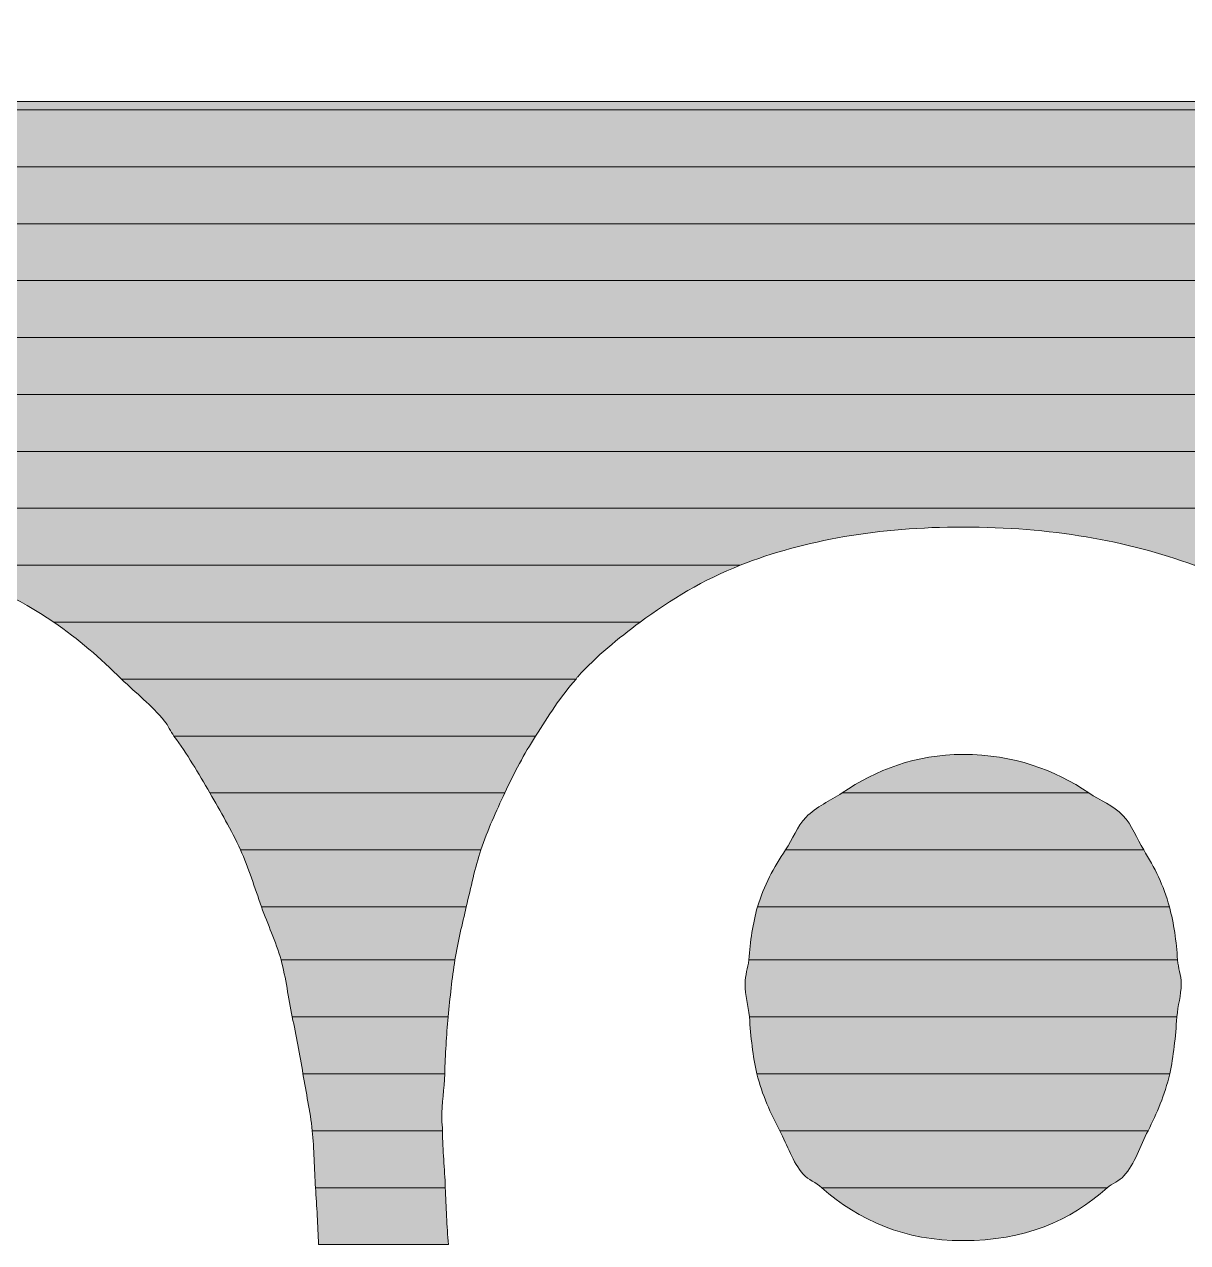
# Model space of a CAD drawing. Header units: inches. Extents: x -50 to 261, y -80 to 218.
# Drawn here: x 233.752 to 236.406, y -19.246 to -16.466 of the extents above; entities that cross this region are included whole.
import ezdxf

# ---------------------------------------------------------------- set-up
doc = ezdxf.new("R2010")
doc.units = ezdxf.units.IN
doc.header["$MEASUREMENT"] = 0
doc.layers.add('CUT', color=7, linetype='Continuous')
doc.layers.add('Sculpture', color=7, linetype='Continuous')

# ---------------------------------------------------------------- blocks, each defined once
blk = doc.blocks.new('block 2')
at = {"layer": 'Sculpture', "true_color": 0x231815}
h = blk.add_hatch(color=250, dxfattribs=at)
h.dxf.hatch_style = 2
h.paths.add_polyline_path([(230.2035, -16.6422), (260.5279, -16.6422), (260.5279, -16.6612), (230.2035, -16.6612)])
h = blk.add_hatch(color=250, dxfattribs=at)
h.dxf.hatch_style = 2
h.paths.add_polyline_path([(260.5279, -16.6612), (260.5279, -16.7911), (230.2035, -16.7911), (230.2035, -16.6612)])
h = blk.add_hatch(color=250, dxfattribs=at)
h.dxf.hatch_style = 2
h.paths.add_polyline_path([(260.5279, -16.9209), (230.2035, -16.9209), (230.2035, -16.7911), (260.5279, -16.7911)])
h = blk.add_hatch(color=250, dxfattribs=at)
h.dxf.hatch_style = 2
h.paths.add_polyline_path([(260.5279, -17.0508), (230.2035, -17.0508), (230.2035, -16.9209), (260.5279, -16.9209)])
h = blk.add_hatch(color=250, dxfattribs=at)
h.dxf.hatch_style = 2
h.paths.add_polyline_path([(260.5279, -17.1807), (230.2035, -17.1807), (230.2035, -17.0508), (260.5279, -17.0508)])
h = blk.add_hatch(color=250, dxfattribs=at)
h.dxf.hatch_style = 2
h.paths.add_polyline_path([(260.5279, -17.3106), (230.2035, -17.3106), (230.2035, -17.1807), (260.5279, -17.1807)])
h = blk.add_hatch(color=250, dxfattribs=at)
h.dxf.hatch_style = 2
h.paths.add_polyline_path([(260.5279, -17.4405), (230.2035, -17.4405), (230.2035, -17.3106), (260.5279, -17.3106)])
h = blk.add_hatch(color=250, dxfattribs=at)
h.dxf.hatch_style = 2
h.paths.add_polyline_path([(260.5279, -17.5703), (230.2035, -17.5703), (230.2035, -17.4405), (260.5279, -17.4405)])
h = blk.add_hatch(color=250, dxfattribs=at)
h.dxf.hatch_style = 2
edge = h.paths.add_edge_path()
edge.add_spline(control_points=[(260.5279, -17.7002), (260.5279, -17.7002), (247.1451, -17.7002), (247.1451, -17.7002), (247.1451, -17.7002), (247.1306, -17.6551), (247.1306, -17.6551), (247.1306, -17.6551), (246.3713, -17.6551), (246.3713, -17.6551), (246.3713, -17.6551), (246.3569, -17.7002), (246.3569, -17.7002), (246.3569, -17.7002), (245.0681, -17.7002), (245.0681, -17.7002), (245.0681, -17.7002), (245.0681, -17.6551), (245.0681, -17.6551), (245.0681, -17.6551), (244.254, -17.6551), (244.254, -17.6551), (244.0848, -17.6551), (243.9329, -17.6734), (243.7889, -17.7002), (243.7889, -17.7002), (242.2631, -17.7002), (242.2631, -17.7002), (242.2631, -17.7002), (242.2631, -17.6551), (242.2631, -17.6551), (242.2631, -17.6551), (241.5461, -17.6551), (241.5461, -17.6551), (241.5461, -17.6551), (241.5461, -17.7002), (241.5461, -17.7002), (241.5461, -17.7002), (240.7145, -17.7002), (240.7145, -17.7002), (240.7145, -17.7002), (240.6856, -17.6551), (240.6856, -17.6551), (240.6856, -17.6551), (239.8591, -17.6551), (239.8591, -17.6551), (239.8591, -17.6551), (239.8901, -17.7002), (239.8901, -17.7002), (239.8901, -17.7002), (239.4918, -17.7002), (239.4918, -17.7002), (239.4918, -17.7002), (239.4918, -17.6551), (239.4918, -17.6551), (239.4918, -17.6551), (238.6905, -17.6551), (238.6905, -17.6551), (238.4693, -17.6551), (238.2792, -17.6706), (238.1169, -17.7002), (238.1169, -17.7002), (236.4212, -17.7002), (236.4212, -17.7002), (236.2676, -17.6437), (236.0932, -17.6131), (235.8938, -17.6131), (235.7022, -17.6131), (235.5331, -17.6423), (235.3856, -17.7002), (235.3856, -17.7002), (233.5597, -17.7002), (233.5597, -17.7002), (233.4074, -17.6458), (233.2407, -17.6131), (233.0509, -17.6131), (232.8318, -17.6131), (232.6109, -17.641), (232.3887, -17.6975), (232.3887, -17.6975), (232.3887, -17.7002), (232.3887, -17.7002), (232.3887, -17.7002), (230.2035, -17.7002), (230.2035, -17.7002), (230.2035, -17.7002), (230.2035, -17.5703), (230.2035, -17.5703), (230.2035, -17.5703), (260.5279, -17.5703), (260.5279, -17.5703), (260.5279, -17.5703), (260.5279, -17.7002), (260.5279, -17.7002)], knot_values=[0, 0, 0, 0, 1, 1, 1, 2, 2, 2, 3, 3, 3, 4, 4, 4, 5, 5, 5, 6, 6, 6, 7, 7, 7, 8, 8, 8, 9, 9, 9, 10, 10, 10, 11, 11, 11, 12, 12, 12, 13, 13, 13, 14, 14, 14, 15, 15, 15, 16, 16, 16, 17, 17, 17, 18, 18, 18, 19, 19, 19, 20, 20, 20, 21, 21, 21, 22, 22, 22, 23, 23, 23, 24, 24, 24, 25, 25, 25, 26, 26, 26, 27, 27, 27, 28, 28, 28, 29, 29, 29, 30, 30, 30, 31, 31, 31, 31], degree=3, periodic=1)
h = blk.add_hatch(color=250, dxfattribs=at)
h.dxf.hatch_style = 2
edge = h.paths.add_edge_path()
edge.add_spline(control_points=[(233.8188, -17.8301), (233.7395, -17.7764), (233.6531, -17.7336), (233.5597, -17.7002), (233.5597, -17.7002), (235.3856, -17.7002), (235.3856, -17.7002), (235.3016, -17.7333), (235.2268, -17.7784), (235.1569, -17.8301), (235.1569, -17.8301), (233.8188, -17.8301), (233.8188, -17.8301)], knot_values=[0, 0, 0, 0, 1, 1, 1, 2, 2, 2, 3, 3, 3, 4, 4, 4, 4], degree=3, periodic=1)
h = blk.add_hatch(color=250, dxfattribs=at)
h.dxf.hatch_style = 2
edge = h.paths.add_edge_path()
edge.add_spline(control_points=[(235.0108, -17.96), (235.0108, -17.96), (233.9738, -17.96), (233.9738, -17.96), (233.9249, -17.9124), (233.8746, -17.8677), (233.8188, -17.8301), (233.8188, -17.8301), (235.1569, -17.8301), (235.1569, -17.8301), (235.1066, -17.8677), (235.0576, -17.9069), (235.0146, -17.9545), (235.0129, -17.9562), (235.0122, -17.9583), (235.0108, -17.96)], knot_values=[0, 0, 0, 0, 1, 1, 1, 2, 2, 2, 3, 3, 3, 4, 4, 4, 5, 5, 5, 5], degree=3, periodic=1)
h = blk.add_hatch(color=250, dxfattribs=at)
h.dxf.hatch_style = 2
edge = h.paths.add_edge_path()
edge.add_spline(control_points=[(234.9185, -18.0899), (234.9185, -18.0899), (234.093, -18.0899), (234.093, -18.0899), (234.0854, -18.0795), (234.0799, -18.0657), (234.0717, -18.0558), (234.042, -18.0192), (234.0062, -17.992), (233.9738, -17.96), (233.9738, -17.96), (235.0108, -17.96), (235.0108, -17.96), (234.9756, -17.9989), (234.9474, -18.0447), (234.9185, -18.0899)], knot_values=[0, 0, 0, 0, 1, 1, 1, 2, 2, 2, 3, 3, 3, 4, 4, 4, 5, 5, 5, 5], degree=3, periodic=1)
h = blk.add_hatch(color=250, dxfattribs=at)
h.dxf.hatch_style = 2
edge = h.paths.add_edge_path()
edge.add_spline(control_points=[(234.175, -18.2197), (234.1488, -18.175), (234.1233, -18.1298), (234.093, -18.0899), (234.093, -18.0899), (234.9185, -18.0899), (234.9185, -18.0899), (234.8926, -18.1305), (234.8692, -18.1739), (234.8482, -18.2197), (234.8482, -18.2197), (234.175, -18.2197), (234.175, -18.2197)], knot_values=[0, 0, 0, 0, 1, 1, 1, 2, 2, 2, 3, 3, 3, 4, 4, 4, 4], degree=3, periodic=1)
h = blk.add_hatch(color=250, dxfattribs=at)
h.dxf.hatch_style = 2
edge = h.paths.add_edge_path()
edge.add_spline(control_points=[(235.8938, -18.1319), (236.0106, -18.1319), (236.1022, -18.167), (236.1811, -18.2197), (236.1811, -18.2197), (235.6178, -18.2197), (235.6178, -18.2197), (235.6967, -18.167), (235.7852, -18.1319), (235.8938, -18.1319)], knot_values=[0, 0, 0, 0, 1, 1, 1, 2, 2, 2, 3, 3, 3, 3], degree=3, periodic=1)
h = blk.add_hatch(color=250, dxfattribs=at)
h.dxf.hatch_style = 2
edge = h.paths.add_edge_path()
edge.add_spline(control_points=[(234.2449, -18.3496), (234.2239, -18.3031), (234.1991, -18.2618), (234.175, -18.2197), (234.175, -18.2197), (234.8482, -18.2197), (234.8482, -18.2197), (234.8285, -18.2618), (234.8089, -18.3035), (234.7937, -18.3496), (234.7937, -18.3496), (234.2449, -18.3496), (234.2449, -18.3496)], knot_values=[0, 0, 0, 0, 1, 1, 1, 2, 2, 2, 3, 3, 3, 4, 4, 4, 4], degree=3, periodic=1)
h = blk.add_hatch(color=250, dxfattribs=at)
h.dxf.hatch_style = 2
edge = h.paths.add_edge_path()
edge.add_spline(control_points=[(236.3061, -18.3496), (236.3061, -18.3496), (235.489, -18.3496), (235.489, -18.3496), (235.5048, -18.3252), (235.5148, -18.2966), (235.5355, -18.2752), (235.5592, -18.2504), (235.5903, -18.238), (235.6178, -18.2197), (235.6178, -18.2197), (236.1811, -18.2197), (236.1811, -18.2197), (236.2069, -18.237), (236.2369, -18.2483), (236.2586, -18.2711), (236.2796, -18.2931), (236.29, -18.3238), (236.3061, -18.3496)], knot_values=[0, 0, 0, 0, 1, 1, 1, 2, 2, 2, 3, 3, 3, 4, 4, 4, 5, 5, 5, 6, 6, 6, 6], degree=3, periodic=1)
h = blk.add_hatch(color=250, dxfattribs=at)
h.dxf.hatch_style = 2
edge = h.paths.add_edge_path()
edge.add_spline(control_points=[(234.7603, -18.4795), (234.7603, -18.4795), (234.2928, -18.4795), (234.2928, -18.4795), (234.2773, -18.4358), (234.2632, -18.3903), (234.2449, -18.3496), (234.2449, -18.3496), (234.7937, -18.3496), (234.7937, -18.3496), (234.78, -18.3903), (234.7707, -18.4354), (234.7603, -18.4795)], knot_values=[0, 0, 0, 0, 1, 1, 1, 2, 2, 2, 3, 3, 3, 4, 4, 4, 4], degree=3, periodic=1)
h = blk.add_hatch(color=250, dxfattribs=at)
h.dxf.hatch_style = 2
edge = h.paths.add_edge_path()
edge.add_spline(control_points=[(235.4249, -18.4795), (235.4387, -18.4313), (235.4624, -18.3896), (235.489, -18.3496), (235.489, -18.3496), (236.3061, -18.3496), (236.3061, -18.3496), (236.3303, -18.3892), (236.3523, -18.4309), (236.3647, -18.4795), (236.3647, -18.4795), (235.4249, -18.4795), (235.4249, -18.4795)], knot_values=[0, 0, 0, 0, 1, 1, 1, 2, 2, 2, 3, 3, 3, 4, 4, 4, 4], degree=3, periodic=1)
h = blk.add_hatch(color=250, dxfattribs=at)
h.dxf.hatch_style = 2
edge = h.paths.add_edge_path()
edge.add_spline(control_points=[(234.7345, -18.6008), (234.7345, -18.6008), (234.3376, -18.6008), (234.3376, -18.6008), (234.3252, -18.557), (234.3073, -18.5205), (234.2928, -18.4795), (234.2928, -18.4795), (234.7603, -18.4795), (234.7603, -18.4795), (234.751, -18.5191), (234.7414, -18.5584), (234.7345, -18.6008)], knot_values=[0, 0, 0, 0, 1, 1, 1, 2, 2, 2, 3, 3, 3, 4, 4, 4, 4], degree=3, periodic=1)
h = blk.add_hatch(color=250, dxfattribs=at)
h.dxf.hatch_style = 2
edge = h.paths.add_edge_path()
edge.add_spline(control_points=[(235.4049, -18.6008), (235.4084, -18.5581), (235.4139, -18.5171), (235.4249, -18.4795), (235.4249, -18.4795), (236.3647, -18.4795), (236.3647, -18.4795), (236.375, -18.5171), (236.3806, -18.5581), (236.3833, -18.6008), (236.3833, -18.6008), (235.4049, -18.6008), (235.4049, -18.6008)], knot_values=[0, 0, 0, 0, 1, 1, 1, 2, 2, 2, 3, 3, 3, 4, 4, 4, 4], degree=3, periodic=1)
h = blk.add_hatch(color=250, dxfattribs=at)
h.dxf.hatch_style = 2
edge = h.paths.add_edge_path()
edge.add_spline(control_points=[(234.3631, -18.7307), (234.3542, -18.6879), (234.3486, -18.6411), (234.3376, -18.6008), (234.3376, -18.6008), (234.7345, -18.6008), (234.7345, -18.6008), (234.7276, -18.6425), (234.7231, -18.6862), (234.719, -18.7307), (234.719, -18.7307), (234.3631, -18.7307), (234.3631, -18.7307)], knot_values=[0, 0, 0, 0, 1, 1, 1, 2, 2, 2, 3, 3, 3, 4, 4, 4, 4], degree=3, periodic=1)
h = blk.add_hatch(color=250, dxfattribs=at)
h.dxf.hatch_style = 2
edge = h.paths.add_edge_path()
edge.add_spline(control_points=[(236.3916, -18.6549), (236.3916, -18.6838), (236.384, -18.7038), (236.3819, -18.7307), (236.3819, -18.7307), (235.4063, -18.7307), (235.4063, -18.7307), (235.4042, -18.7041), (235.3963, -18.6835), (235.3963, -18.6549), (235.3963, -18.6349), (235.4035, -18.6197), (235.4049, -18.6008), (235.4049, -18.6008), (236.3833, -18.6008), (236.3833, -18.6008), (236.3847, -18.6197), (236.3916, -18.6345), (236.3916, -18.6549)], knot_values=[0, 0, 0, 0, 1, 1, 1, 2, 2, 2, 3, 3, 3, 4, 4, 4, 5, 5, 5, 6, 6, 6, 6], degree=3, periodic=1)
h = blk.add_hatch(color=250, dxfattribs=at)
h.dxf.hatch_style = 2
edge = h.paths.add_edge_path()
edge.add_spline(control_points=[(234.3876, -18.8605), (234.3803, -18.8161), (234.3721, -18.7727), (234.3631, -18.7307), (234.3631, -18.7307), (234.719, -18.7307), (234.719, -18.7307), (234.7149, -18.7727), (234.7124, -18.8164), (234.7111, -18.8605), (234.7111, -18.8605), (234.3876, -18.8605), (234.3876, -18.8605)], knot_values=[0, 0, 0, 0, 1, 1, 1, 2, 2, 2, 3, 3, 3, 4, 4, 4, 4], degree=3, periodic=1)
h = blk.add_hatch(color=250, dxfattribs=at)
h.dxf.hatch_style = 2
edge = h.paths.add_edge_path()
edge.add_spline(control_points=[(236.3654, -18.8605), (236.3654, -18.8605), (235.4235, -18.8605), (235.4235, -18.8605), (235.4139, -18.8209), (235.4097, -18.7761), (235.4063, -18.7307), (235.4063, -18.7307), (236.3819, -18.7307), (236.3819, -18.7307), (236.3785, -18.7765), (236.3744, -18.8209), (236.3654, -18.8605)], knot_values=[0, 0, 0, 0, 1, 1, 1, 2, 2, 2, 3, 3, 3, 4, 4, 4, 4], degree=3, periodic=1)
h = blk.add_hatch(color=250, dxfattribs=at)
h.dxf.hatch_style = 2
edge = h.paths.add_edge_path()
edge.add_spline(control_points=[(234.7045, -18.9629), (234.7045, -18.9725), (234.7059, -18.9808), (234.7059, -18.9904), (234.7059, -18.9904), (234.4089, -18.9904), (234.4089, -18.9904), (234.4038, -18.9446), (234.3945, -18.9043), (234.3876, -18.8605), (234.3876, -18.8605), (234.7111, -18.8605), (234.7111, -18.8605), (234.7097, -18.8953), (234.7045, -18.9267), (234.7045, -18.9629)], knot_values=[0, 0, 0, 0, 1, 1, 1, 2, 2, 2, 3, 3, 3, 4, 4, 4, 5, 5, 5, 5], degree=3, periodic=1)
h = blk.add_hatch(color=250, dxfattribs=at)
h.dxf.hatch_style = 2
edge = h.paths.add_edge_path()
edge.add_spline(control_points=[(235.4755, -18.9904), (235.4549, -18.9504), (235.4352, -18.9095), (235.4235, -18.8605), (235.4235, -18.8605), (236.3654, -18.8605), (236.3654, -18.8605), (236.3544, -18.9098), (236.3358, -18.9508), (236.3161, -18.9904), (236.3161, -18.9904), (235.4755, -18.9904), (235.4755, -18.9904)], knot_values=[0, 0, 0, 0, 1, 1, 1, 2, 2, 2, 3, 3, 3, 4, 4, 4, 4], degree=3, periodic=1)
h = blk.add_hatch(color=250, dxfattribs=at)
h.dxf.hatch_style = 2
edge = h.paths.add_edge_path()
edge.add_spline(control_points=[(234.4162, -19.1203), (234.4131, -19.0779), (234.4134, -19.0311), (234.4089, -18.9904), (234.4089, -18.9904), (234.7059, -18.9904), (234.7059, -18.9904), (234.7062, -19.0362), (234.7111, -19.0762), (234.7124, -19.1203), (234.7124, -19.1203), (234.4162, -19.1203), (234.4162, -19.1203)], knot_values=[0, 0, 0, 0, 1, 1, 1, 2, 2, 2, 3, 3, 3, 4, 4, 4, 4], degree=3, periodic=1)
h = blk.add_hatch(color=250, dxfattribs=at)
h.dxf.hatch_style = 2
edge = h.paths.add_edge_path()
edge.add_spline(control_points=[(236.2228, -19.1203), (236.2228, -19.1203), (235.5717, -19.1203), (235.5717, -19.1203), (235.5586, -19.1082), (235.541, -19.1031), (235.5289, -19.0893), (235.5052, -19.0621), (235.4931, -19.0238), (235.4755, -18.9904), (235.4755, -18.9904), (236.3161, -18.9904), (236.3161, -18.9904), (236.2986, -19.0256), (236.2855, -19.0659), (236.261, -19.0934), (236.2503, -19.1055), (236.2345, -19.11), (236.2228, -19.1203)], knot_values=[0, 0, 0, 0, 1, 1, 1, 2, 2, 2, 3, 3, 3, 4, 4, 4, 5, 5, 5, 6, 6, 6, 6], degree=3, periodic=1)
h = blk.add_hatch(color=250, dxfattribs=at)
h.dxf.hatch_style = 2
edge = h.paths.add_edge_path()
edge.add_spline(control_points=[(234.4231, -19.2502), (234.4217, -19.2057), (234.4189, -19.1627), (234.4162, -19.1203), (234.4162, -19.1203), (234.7124, -19.1203), (234.7124, -19.1203), (234.7142, -19.1644), (234.7159, -19.2078), (234.7193, -19.2502), (234.7193, -19.2502), (234.4231, -19.2502), (234.4231, -19.2502)], knot_values=[0, 0, 0, 0, 1, 1, 1, 2, 2, 2, 3, 3, 3, 4, 4, 4, 4], degree=3, periodic=1)
h = blk.add_hatch(color=250, dxfattribs=at)
h.dxf.hatch_style = 2
edge = h.paths.add_edge_path()
edge.add_spline(control_points=[(235.8938, -19.2412), (235.7604, -19.2412), (235.6564, -19.1957), (235.5717, -19.1203), (235.5717, -19.1203), (236.2228, -19.1203), (236.2228, -19.1203), (236.1387, -19.1964), (236.0326, -19.2412), (235.8938, -19.2412)], knot_values=[0, 0, 0, 0, 1, 1, 1, 2, 2, 2, 3, 3, 3, 3], degree=3, periodic=1)
at = {"layer": 'Sculpture', "lineweight": 0}
for points in [[(230.2035, -16.6422), (260.5279, -16.6422), (260.5279, -16.6612), (230.2035, -16.6612), (230.2035, -16.6422)], [(260.5279, -16.6612), (260.5279, -16.7911), (230.2035, -16.7911), (230.2035, -16.6612), (260.5279, -16.6612)], [(260.5279, -16.9209), (230.2035, -16.9209), (230.2035, -16.7911), (260.5279, -16.7911), (260.5279, -16.9209)], [(260.5279, -17.0508), (230.2035, -17.0508), (230.2035, -16.9209), (260.5279, -16.9209), (260.5279, -17.0508)], [(260.5279, -17.1807), (230.2035, -17.1807), (230.2035, -17.0508), (260.5279, -17.0508), (260.5279, -17.1807)], [(260.5279, -17.3106), (230.2035, -17.3106), (230.2035, -17.1807), (260.5279, -17.1807), (260.5279, -17.3106)], [(260.5279, -17.4405), (230.2035, -17.4405), (230.2035, -17.3106), (260.5279, -17.3106), (260.5279, -17.4405)], [(260.5279, -17.5703), (230.2035, -17.5703), (230.2035, -17.4405), (260.5279, -17.4405), (260.5279, -17.5703)]]:
    blk.add_lwpolyline(points, dxfattribs=at)
for points, knots in [([(260.5279, -17.7002), (260.5279, -17.7002), (247.1451, -17.7002), (247.1451, -17.7002), (247.1451, -17.7002), (247.1306, -17.6551), (247.1306, -17.6551), (247.1306, -17.6551), (246.3713, -17.6551), (246.3713, -17.6551), (246.3713, -17.6551), (246.3569, -17.7002), (246.3569, -17.7002), (246.3569, -17.7002), (245.0681, -17.7002), (245.0681, -17.7002), (245.0681, -17.7002), (245.0681, -17.6551), (245.0681, -17.6551), (245.0681, -17.6551), (244.254, -17.6551), (244.254, -17.6551), (244.0848, -17.6551), (243.9329, -17.6734), (243.7889, -17.7002), (243.7889, -17.7002), (242.2631, -17.7002), (242.2631, -17.7002), (242.2631, -17.7002), (242.2631, -17.6551), (242.2631, -17.6551), (242.2631, -17.6551), (241.5461, -17.6551), (241.5461, -17.6551), (241.5461, -17.6551), (241.5461, -17.7002), (241.5461, -17.7002), (241.5461, -17.7002), (240.7145, -17.7002), (240.7145, -17.7002), (240.7145, -17.7002), (240.6856, -17.6551), (240.6856, -17.6551), (240.6856, -17.6551), (239.8591, -17.6551), (239.8591, -17.6551), (239.8591, -17.6551), (239.8901, -17.7002), (239.8901, -17.7002), (239.8901, -17.7002), (239.4918, -17.7002), (239.4918, -17.7002), (239.4918, -17.7002), (239.4918, -17.6551), (239.4918, -17.6551), (239.4918, -17.6551), (238.6905, -17.6551), (238.6905, -17.6551), (238.4693, -17.6551), (238.2792, -17.6706), (238.1169, -17.7002), (238.1169, -17.7002), (236.4212, -17.7002), (236.4212, -17.7002), (236.2676, -17.6437), (236.0932, -17.6131), (235.8938, -17.6131), (235.7022, -17.6131), (235.5331, -17.6423), (235.3856, -17.7002), (235.3856, -17.7002), (233.5597, -17.7002), (233.5597, -17.7002), (233.4074, -17.6458), (233.2407, -17.6131), (233.0509, -17.6131), (232.8318, -17.6131), (232.6109, -17.641), (232.3887, -17.6975), (232.3887, -17.6975), (232.3887, -17.7002), (232.3887, -17.7002), (232.3887, -17.7002), (230.2035, -17.7002), (230.2035, -17.7002), (230.2035, -17.7002), (230.2035, -17.5703), (230.2035, -17.5703), (230.2035, -17.5703), (260.5279, -17.5703), (260.5279, -17.5703), (260.5279, -17.5703), (260.5279, -17.7002), (260.5279, -17.7002)], [0, 0, 0, 0, 1, 1, 1, 2, 2, 2, 3, 3, 3, 4, 4, 4, 5, 5, 5, 6, 6, 6, 7, 7, 7, 8, 8, 8, 9, 9, 9, 10, 10, 10, 11, 11, 11, 12, 12, 12, 13, 13, 13, 14, 14, 14, 15, 15, 15, 16, 16, 16, 17, 17, 17, 18, 18, 18, 19, 19, 19, 20, 20, 20, 21, 21, 21, 22, 22, 22, 23, 23, 23, 24, 24, 24, 25, 25, 25, 26, 26, 26, 27, 27, 27, 28, 28, 28, 29, 29, 29, 30, 30, 30, 31, 31, 31, 31]), ([(233.8188, -17.8301), (233.7395, -17.7764), (233.6531, -17.7336), (233.5597, -17.7002), (233.5597, -17.7002), (235.3856, -17.7002), (235.3856, -17.7002), (235.3016, -17.7333), (235.2268, -17.7784), (235.1569, -17.8301), (235.1569, -17.8301), (233.8188, -17.8301), (233.8188, -17.8301)], [0, 0, 0, 0, 1, 1, 1, 2, 2, 2, 3, 3, 3, 4, 4, 4, 4]), ([(235.0108, -17.96), (235.0108, -17.96), (233.9738, -17.96), (233.9738, -17.96), (233.9249, -17.9124), (233.8746, -17.8677), (233.8188, -17.8301), (233.8188, -17.8301), (235.1569, -17.8301), (235.1569, -17.8301), (235.1066, -17.8677), (235.0576, -17.9069), (235.0146, -17.9545), (235.0129, -17.9562), (235.0122, -17.9583), (235.0108, -17.96)], [0, 0, 0, 0, 1, 1, 1, 2, 2, 2, 3, 3, 3, 4, 4, 4, 5, 5, 5, 5]), ([(234.9185, -18.0899), (234.9185, -18.0899), (234.093, -18.0899), (234.093, -18.0899), (234.0854, -18.0795), (234.0799, -18.0657), (234.0717, -18.0558), (234.042, -18.0192), (234.0062, -17.992), (233.9738, -17.96), (233.9738, -17.96), (235.0108, -17.96), (235.0108, -17.96), (234.9756, -17.9989), (234.9474, -18.0447), (234.9185, -18.0899)], [0, 0, 0, 0, 1, 1, 1, 2, 2, 2, 3, 3, 3, 4, 4, 4, 5, 5, 5, 5]), ([(234.175, -18.2197), (234.1488, -18.175), (234.1233, -18.1298), (234.093, -18.0899), (234.093, -18.0899), (234.9185, -18.0899), (234.9185, -18.0899), (234.8926, -18.1305), (234.8692, -18.1739), (234.8482, -18.2197), (234.8482, -18.2197), (234.175, -18.2197), (234.175, -18.2197)], [0, 0, 0, 0, 1, 1, 1, 2, 2, 2, 3, 3, 3, 4, 4, 4, 4]), ([(235.8938, -18.1319), (236.0106, -18.1319), (236.1022, -18.167), (236.1811, -18.2197), (236.1811, -18.2197), (235.6178, -18.2197), (235.6178, -18.2197), (235.6967, -18.167), (235.7852, -18.1319), (235.8938, -18.1319)], [0, 0, 0, 0, 1, 1, 1, 2, 2, 2, 3, 3, 3, 3]), ([(234.2449, -18.3496), (234.2239, -18.3031), (234.1991, -18.2618), (234.175, -18.2197), (234.175, -18.2197), (234.8482, -18.2197), (234.8482, -18.2197), (234.8285, -18.2618), (234.8089, -18.3035), (234.7937, -18.3496), (234.7937, -18.3496), (234.2449, -18.3496), (234.2449, -18.3496)], [0, 0, 0, 0, 1, 1, 1, 2, 2, 2, 3, 3, 3, 4, 4, 4, 4]), ([(236.3061, -18.3496), (236.3061, -18.3496), (235.489, -18.3496), (235.489, -18.3496), (235.5048, -18.3252), (235.5148, -18.2966), (235.5355, -18.2752), (235.5592, -18.2504), (235.5903, -18.238), (235.6178, -18.2197), (235.6178, -18.2197), (236.1811, -18.2197), (236.1811, -18.2197), (236.2069, -18.237), (236.2369, -18.2483), (236.2586, -18.2711), (236.2796, -18.2931), (236.29, -18.3238), (236.3061, -18.3496)], [0, 0, 0, 0, 1, 1, 1, 2, 2, 2, 3, 3, 3, 4, 4, 4, 5, 5, 5, 6, 6, 6, 6]), ([(234.7603, -18.4795), (234.7603, -18.4795), (234.2928, -18.4795), (234.2928, -18.4795), (234.2773, -18.4358), (234.2632, -18.3903), (234.2449, -18.3496), (234.2449, -18.3496), (234.7937, -18.3496), (234.7937, -18.3496), (234.78, -18.3903), (234.7707, -18.4354), (234.7603, -18.4795)], [0, 0, 0, 0, 1, 1, 1, 2, 2, 2, 3, 3, 3, 4, 4, 4, 4]), ([(235.4249, -18.4795), (235.4387, -18.4313), (235.4624, -18.3896), (235.489, -18.3496), (235.489, -18.3496), (236.3061, -18.3496), (236.3061, -18.3496), (236.3303, -18.3892), (236.3523, -18.4309), (236.3647, -18.4795), (236.3647, -18.4795), (235.4249, -18.4795), (235.4249, -18.4795)], [0, 0, 0, 0, 1, 1, 1, 2, 2, 2, 3, 3, 3, 4, 4, 4, 4]), ([(234.7345, -18.6008), (234.7345, -18.6008), (234.3376, -18.6008), (234.3376, -18.6008), (234.3252, -18.557), (234.3073, -18.5205), (234.2928, -18.4795), (234.2928, -18.4795), (234.7603, -18.4795), (234.7603, -18.4795), (234.751, -18.5191), (234.7414, -18.5584), (234.7345, -18.6008)], [0, 0, 0, 0, 1, 1, 1, 2, 2, 2, 3, 3, 3, 4, 4, 4, 4]), ([(235.4049, -18.6008), (235.4084, -18.5581), (235.4139, -18.5171), (235.4249, -18.4795), (235.4249, -18.4795), (236.3647, -18.4795), (236.3647, -18.4795), (236.375, -18.5171), (236.3806, -18.5581), (236.3833, -18.6008), (236.3833, -18.6008), (235.4049, -18.6008), (235.4049, -18.6008)], [0, 0, 0, 0, 1, 1, 1, 2, 2, 2, 3, 3, 3, 4, 4, 4, 4]), ([(234.3631, -18.7307), (234.3542, -18.6879), (234.3486, -18.6411), (234.3376, -18.6008), (234.3376, -18.6008), (234.7345, -18.6008), (234.7345, -18.6008), (234.7276, -18.6425), (234.7231, -18.6862), (234.719, -18.7307), (234.719, -18.7307), (234.3631, -18.7307), (234.3631, -18.7307)], [0, 0, 0, 0, 1, 1, 1, 2, 2, 2, 3, 3, 3, 4, 4, 4, 4]), ([(236.3916, -18.6549), (236.3916, -18.6838), (236.384, -18.7038), (236.3819, -18.7307), (236.3819, -18.7307), (235.4063, -18.7307), (235.4063, -18.7307), (235.4042, -18.7041), (235.3963, -18.6835), (235.3963, -18.6549), (235.3963, -18.6349), (235.4035, -18.6197), (235.4049, -18.6008), (235.4049, -18.6008), (236.3833, -18.6008), (236.3833, -18.6008), (236.3847, -18.6197), (236.3916, -18.6345), (236.3916, -18.6549)], [0, 0, 0, 0, 1, 1, 1, 2, 2, 2, 3, 3, 3, 4, 4, 4, 5, 5, 5, 6, 6, 6, 6]), ([(234.3876, -18.8605), (234.3803, -18.8161), (234.3721, -18.7727), (234.3631, -18.7307), (234.3631, -18.7307), (234.719, -18.7307), (234.719, -18.7307), (234.7149, -18.7727), (234.7124, -18.8164), (234.7111, -18.8605), (234.7111, -18.8605), (234.3876, -18.8605), (234.3876, -18.8605)], [0, 0, 0, 0, 1, 1, 1, 2, 2, 2, 3, 3, 3, 4, 4, 4, 4]), ([(236.3654, -18.8605), (236.3654, -18.8605), (235.4235, -18.8605), (235.4235, -18.8605), (235.4139, -18.8209), (235.4097, -18.7761), (235.4063, -18.7307), (235.4063, -18.7307), (236.3819, -18.7307), (236.3819, -18.7307), (236.3785, -18.7765), (236.3744, -18.8209), (236.3654, -18.8605)], [0, 0, 0, 0, 1, 1, 1, 2, 2, 2, 3, 3, 3, 4, 4, 4, 4]), ([(234.7045, -18.9629), (234.7045, -18.9725), (234.7059, -18.9808), (234.7059, -18.9904), (234.7059, -18.9904), (234.4089, -18.9904), (234.4089, -18.9904), (234.4038, -18.9446), (234.3945, -18.9043), (234.3876, -18.8605), (234.3876, -18.8605), (234.7111, -18.8605), (234.7111, -18.8605), (234.7097, -18.8953), (234.7045, -18.9267), (234.7045, -18.9629)], [0, 0, 0, 0, 1, 1, 1, 2, 2, 2, 3, 3, 3, 4, 4, 4, 5, 5, 5, 5]), ([(235.4755, -18.9904), (235.4549, -18.9504), (235.4352, -18.9095), (235.4235, -18.8605), (235.4235, -18.8605), (236.3654, -18.8605), (236.3654, -18.8605), (236.3544, -18.9098), (236.3358, -18.9508), (236.3161, -18.9904), (236.3161, -18.9904), (235.4755, -18.9904), (235.4755, -18.9904)], [0, 0, 0, 0, 1, 1, 1, 2, 2, 2, 3, 3, 3, 4, 4, 4, 4]), ([(234.4162, -19.1203), (234.4131, -19.0779), (234.4134, -19.0311), (234.4089, -18.9904), (234.4089, -18.9904), (234.7059, -18.9904), (234.7059, -18.9904), (234.7062, -19.0362), (234.7111, -19.0762), (234.7124, -19.1203), (234.7124, -19.1203), (234.4162, -19.1203), (234.4162, -19.1203)], [0, 0, 0, 0, 1, 1, 1, 2, 2, 2, 3, 3, 3, 4, 4, 4, 4]), ([(236.2228, -19.1203), (236.2228, -19.1203), (235.5717, -19.1203), (235.5717, -19.1203), (235.5586, -19.1082), (235.541, -19.1031), (235.5289, -19.0893), (235.5052, -19.0621), (235.4931, -19.0238), (235.4755, -18.9904), (235.4755, -18.9904), (236.3161, -18.9904), (236.3161, -18.9904), (236.2986, -19.0256), (236.2855, -19.0659), (236.261, -19.0934), (236.2503, -19.1055), (236.2345, -19.11), (236.2228, -19.1203)], [0, 0, 0, 0, 1, 1, 1, 2, 2, 2, 3, 3, 3, 4, 4, 4, 5, 5, 5, 6, 6, 6, 6]), ([(234.4231, -19.2502), (234.4217, -19.2057), (234.4189, -19.1627), (234.4162, -19.1203), (234.4162, -19.1203), (234.7124, -19.1203), (234.7124, -19.1203), (234.7142, -19.1644), (234.7159, -19.2078), (234.7193, -19.2502), (234.7193, -19.2502), (234.4231, -19.2502), (234.4231, -19.2502)], [0, 0, 0, 0, 1, 1, 1, 2, 2, 2, 3, 3, 3, 4, 4, 4, 4]), ([(235.8938, -19.2412), (235.7604, -19.2412), (235.6564, -19.1957), (235.5717, -19.1203), (235.5717, -19.1203), (236.2228, -19.1203), (236.2228, -19.1203), (236.1387, -19.1964), (236.0326, -19.2412), (235.8938, -19.2412)], [0, 0, 0, 0, 1, 1, 1, 2, 2, 2, 3, 3, 3, 3])]:
    blk.add_open_spline(points, degree=3, knots=knots, dxfattribs=at)

msp = doc.modelspace()

# ---------------------------------------------------------------- linework, layer by layer
at = {"layer": 'CUT', "color": 1, "lineweight": 9, "true_color": 0xe60012}
msp.add_open_spline([(258.5281, 37.8792), (258.5281, 37.8792), (-48.2722, 37.8792), (-48.2722, 37.8792), (-49.3722, 37.8792), (-50.2722, 36.9793), (-50.2722, 35.8793), (-50.2722, 35.8793), (-50.2722, -74.2212), (-50.2722, -74.2212), (-50.2722, -75.3212), (-49.3722, -76.2211), (-48.2722, -76.2211), (-48.2722, -76.2211), (258.5281, -76.2211), (258.5281, -76.2211), (259.6281, -76.2211), (260.5279, -75.3212), (260.5279, -74.2212), (260.5279, -74.2212), (260.5279, 35.8793), (260.5279, 35.8793), (260.5279, 36.9793), (259.6281, 37.8792), (258.5281, 37.8792)], degree=3, knots=[0, 0, 0, 0, 1, 1, 1, 2, 2, 2, 3, 3, 3, 4, 4, 4, 5, 5, 5, 6, 6, 6, 7, 7, 7, 8, 8, 8, 8], dxfattribs=at)

# ---------------------------------------------------------------- block references
at = {"layer": 'Sculpture'}
msp.add_blockref('block 2', (0, 0), dxfattribs=at)

doc.saveas('drawing.dxf')
